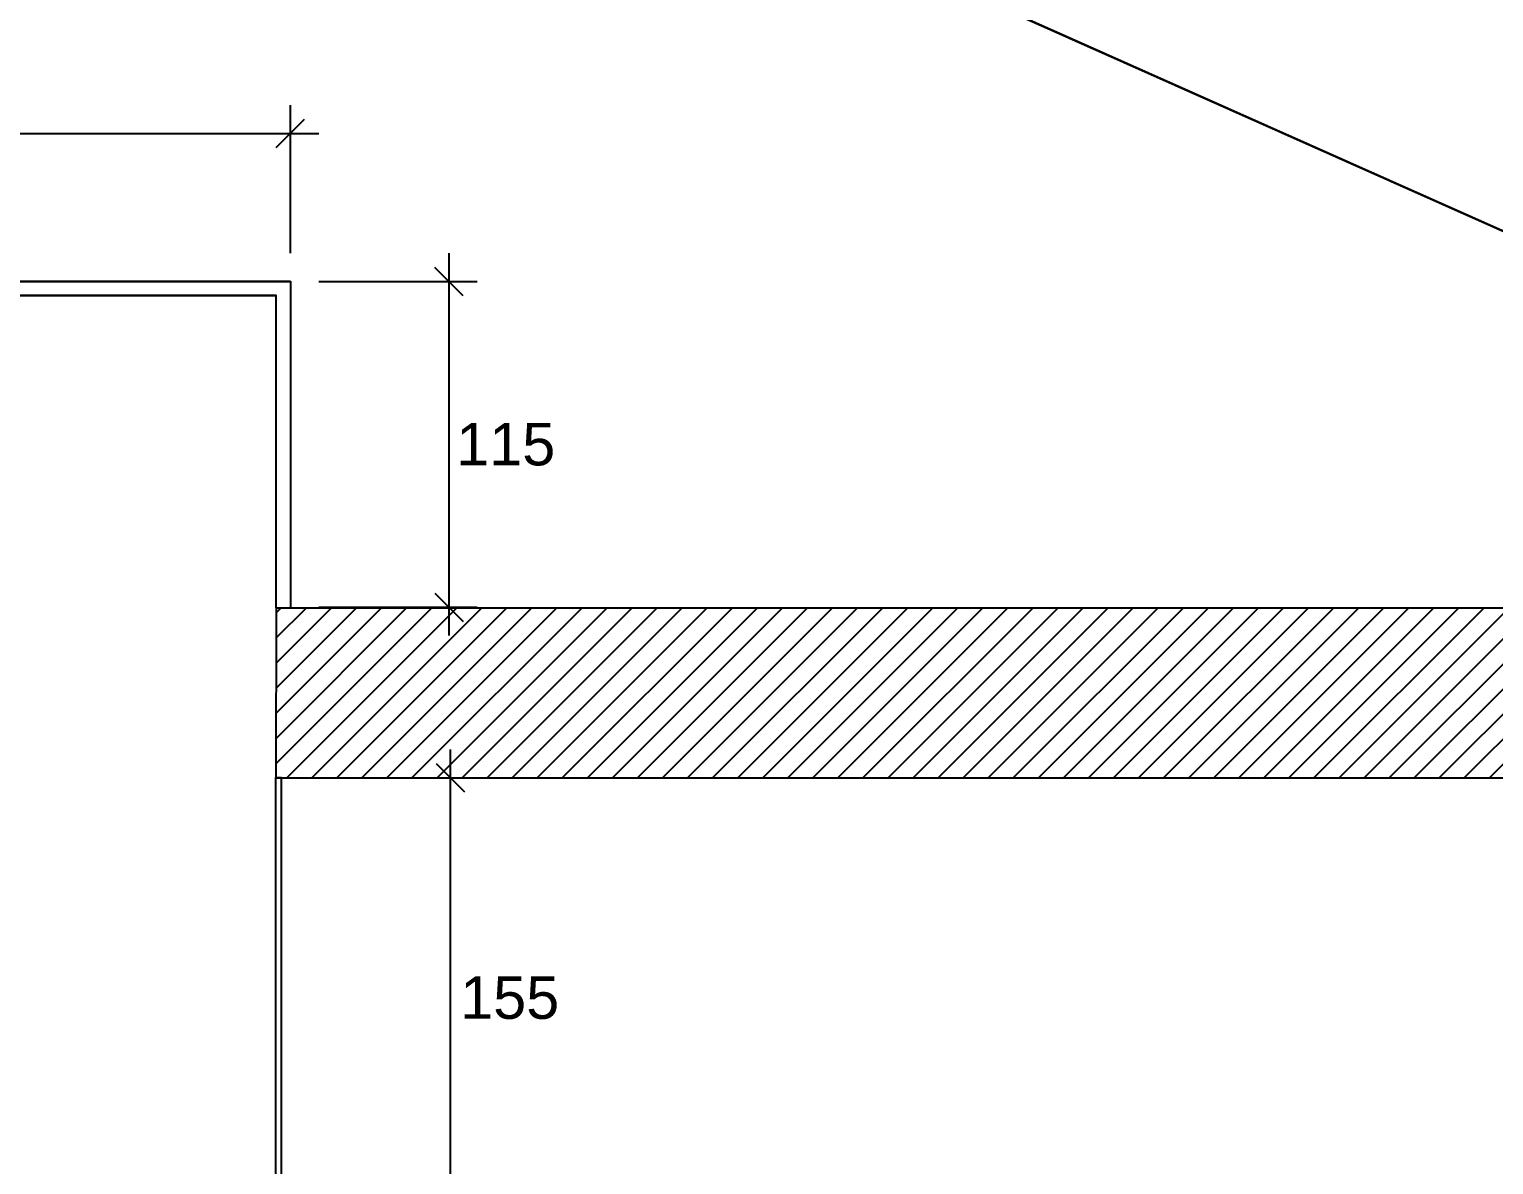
# Model space of a CAD drawing. Header units: inches. Extents: x -173 to 14008, y -3334 to 10368.
# Drawn here: x 13057 to 13574, y 93 to 493 of the extents above; entities that cross this region are included whole.
import ezdxf

# ---------------------------------------------------------------- set-up
doc = ezdxf.new("R2010")
doc.units = ezdxf.units.IN
doc.header["$MEASUREMENT"] = 0
doc.layers.add('QUOTE', color=6, linetype='Continuous', lineweight=9)
doc.styles.get("Standard").update_dxf_attribs({"font": 'Arial.ttf'})
doc.dimstyles.get("Standard").update_dxf_attribs({"dimtxt": 15, "dimasz": 10, "dimexe": 10, "dimexo": 10, "dimgap": 5, "dimtad": 2, "dimtih": 1, "dimtoh": 1, "dimdec": 0, "dimzin": 0, "dimdsep": 46, "dimtxsty": 'Standard', "dimblk": 'OBLIQUE', "dimblk1": 'OBLIQUE', "dimblk2": 'OBLIQUE', "dimcen": 0.09, "dimdle": 10, "dimadec": 0, "dimazin": 0, "dimtfac": 1, "dimtdec": 0, "dimtofl": 0, "dimtmove": 0, "dimatfit": 3, "dimldrblk": 'OBLIQUE', "dimfxl": 1, "dimtolj": 1, "dimtzin": 0, "dimarcsym": 0})

# ---------------------------------------------------------------- blocks, each defined once
blk = doc.blocks.new('_Oblique')
at = {"color": 0, "linetype": 'ByBlock', "lineweight": -2}
blk.add_line((-0.5, -0.5), (0.5, 0.5), dxfattribs=at)
blk = doc.blocks.new('*D78')
at = {"layer": 'Defpoints', "color": 0, "transparency": 16777216}
for p in [(13149.49, 456.65), (12656.45, 404.49), (13149.49, 404.4)]:
    blk.add_point(p, dxfattribs=at)
at = {"layer": 'QUOTE', "color": 0, "lineweight": -2, "transparency": 16777216}
for p, q in [((12656.45, 414.49), (12656.45, 466.65)), ((13149.49, 414.4), (13149.49, 466.65)), ((12646.45, 456.65), (13159.49, 456.65))]:
    blk.add_line(p, q, dxfattribs=at)
at = {"layer": 'QUOTE', "color": 0, "lineweight": -2, "transparency": 16777216, "xscale": 10, "yscale": 10, "zscale": 10, "rotation": 180}
blk.add_blockref('_Oblique', (12656.45, 456.65), dxfattribs=at)
at = {"layer": 'QUOTE', "color": 0, "lineweight": -2, "transparency": 16777216, "xscale": 10, "yscale": 10, "zscale": 10}
blk.add_blockref('_Oblique', (13149.49, 456.65), dxfattribs=at)
at = {"layer": 'QUOTE', "color": 0, "transparency": 16777216, "insert": (12902.97, 469.25), "char_height": 15, "attachment_point": 5}
blk.add_mtext('\\A1;493', dxfattribs=at)
blk = doc.blocks.new('*D80')
at = {"layer": 'Defpoints', "color": 0, "transparency": 16777216}
for p in [(13149.45, 404.4), (13149.47, 289.57), (13205.38, 289.57)]:
    blk.add_point(p, dxfattribs=at)
at = {"layer": 'QUOTE', "color": 0, "lineweight": -2, "transparency": 16777216}
for p, q in [((13205.38, 414.4), (13205.38, 279.57)), ((13159.45, 404.4), (13215.38, 404.4)), ((13159.47, 289.57), (13215.38, 289.57))]:
    blk.add_line(p, q, dxfattribs=at)
at = {"layer": 'QUOTE', "color": 0, "lineweight": -2, "transparency": 16777216, "xscale": 10, "yscale": 10, "zscale": 10}
for p, rotation in [((13205.38, 404.4), 90), ((13205.38, 289.57), 270)]:
    blk.add_blockref('_Oblique', p, dxfattribs=dict(at, rotation=rotation))
at = {"layer": 'QUOTE', "color": 0, "transparency": 16777216, "insert": (13225.42, 346.99), "char_height": 15, "attachment_point": 5}
blk.add_mtext('\\A1;115', dxfattribs=at)
blk = doc.blocks.new('*D94')
at = {"layer": 'Defpoints', "color": 0, "transparency": 16777216}
for p in [(13146.36, 229.4), (13205.96, 229.4), (13146.36, 74.29)]:
    blk.add_point(p, dxfattribs=at)
at = {"layer": 'QUOTE', "color": 0, "lineweight": -2, "transparency": 16777216}
for p, q in [((13205.96, 64.29), (13205.96, 239.4)), ((13156.36, 229.4), (13215.96, 229.4)), ((13156.36, 74.29), (13215.96, 74.29))]:
    blk.add_line(p, q, dxfattribs=at)
at = {"layer": 'QUOTE', "color": 0, "lineweight": -2, "transparency": 16777216, "xscale": 10, "yscale": 10, "zscale": 10}
for p, rotation in [((13205.96, 229.4), 90), ((13205.96, 74.29), 270)]:
    blk.add_blockref('_Oblique', p, dxfattribs=dict(at, rotation=rotation))
at = {"layer": 'QUOTE', "color": 0, "transparency": 16777216, "insert": (13226.82, 151.84), "char_height": 15, "attachment_point": 5}
blk.add_mtext('\\A1;155', dxfattribs=at)

msp = doc.modelspace()

# ---------------------------------------------------------------- hatches: boundary and pattern name
h = msp.add_hatch()
h.set_pattern_fill('ANSI31', color=0, scale=50)
h.set_pattern_definition([(45, (2779.2294, -12437.6133), (-4.4194174, 4.4194174), [])])
h.paths.add_polyline_path([(13875.46, 289.39), (13144.47, 289.39), (13144.38, 229.57), (13149.49, 229.57), (13149.49, 229.4), (14007.67, 229.4), (14008.1, 230.36)])

# ---------------------------------------------------------------- linework, layer by layer
for p, q in [((13034.45, 404.55), (13144.45, 404.57)), ((13034.49, 404.4), (13144.49, 404.4)), ((13144.45, 404.57), (13149.45, 404.57)), ((13144.49, 404.4), (13149.49, 404.4)), ((13149.45, 404.57), (13149.47, 289.57)), ((13149.49, 404.4), (13149.49, 289.4)), ((13144.45, 399.57), (13034.45, 399.55)), ((13144.49, 399.4), (13034.49, 399.4)), ((13144.47, 289.57), (13144.45, 399.57)), ((13144.49, 289.4), (13144.49, 399.4)), ((13144.47, 289.57), (13144.38, 229.4)), ((13144.47, 289.4), (13144.49, 289.4)), ((13144.47, 289.4), (13410.48, 289.4)), ((13144.47, 289.39), (13875.46, 289.39)), ((13144.36, 74.29), (13144.3, 229.57)), ((13144.38, 229.4), (14007.67, 229.4))]:
    msp.add_line(p, q)
at = {"linetype": 'ByBlock'}
for p in [(13144.38, 229.57), (13146.36, 74.29)]:
    msp.add_line(p, (13146.3, 229.57), dxfattribs=at)
for points in [[(11367.7, -783.69), (13194.92, -1596.86), (14008.1, 230.36), (12180.87, 1043.54)], [(11367.83, -783.39), (13194.92, -1596.86), (14008.4, 230.23), (12181.31, 1043.7)]]:
    msp.add_lwpolyline(points, close=True)

# ---------------------------------------------------------------- dimensions: what is measured, and where the dimension line sits
at = {"layer": 'QUOTE'}
dim = msp.add_linear_dim(base=(13149.49, 456.65), p1=(12656.45, 404.49), p2=(13149.49, 404.4), dimstyle='Standard', dxfattribs=at)
dim.commit()
dim.dimension.update_dxf_attribs({"geometry": '*D78', "text_midpoint": (12902.97, 469.25)})
for base, p1, p2, picture, middle in [((13205.38, 289.57), (13149.45, 404.4), (13149.47, 289.57), '*D80', (13225.42, 346.99)), ((13205.96, 229.4), (13146.36, 74.29), (13146.36, 229.4), '*D94', (13226.82, 151.84))]:
    dim = msp.add_linear_dim(base=base, p1=p1, p2=p2, angle=90, dimstyle='Standard', dxfattribs=at)
    dim.commit()
    dim.dimension.update_dxf_attribs({"geometry": picture, "text_midpoint": middle})

doc.saveas('drawing.dxf')
